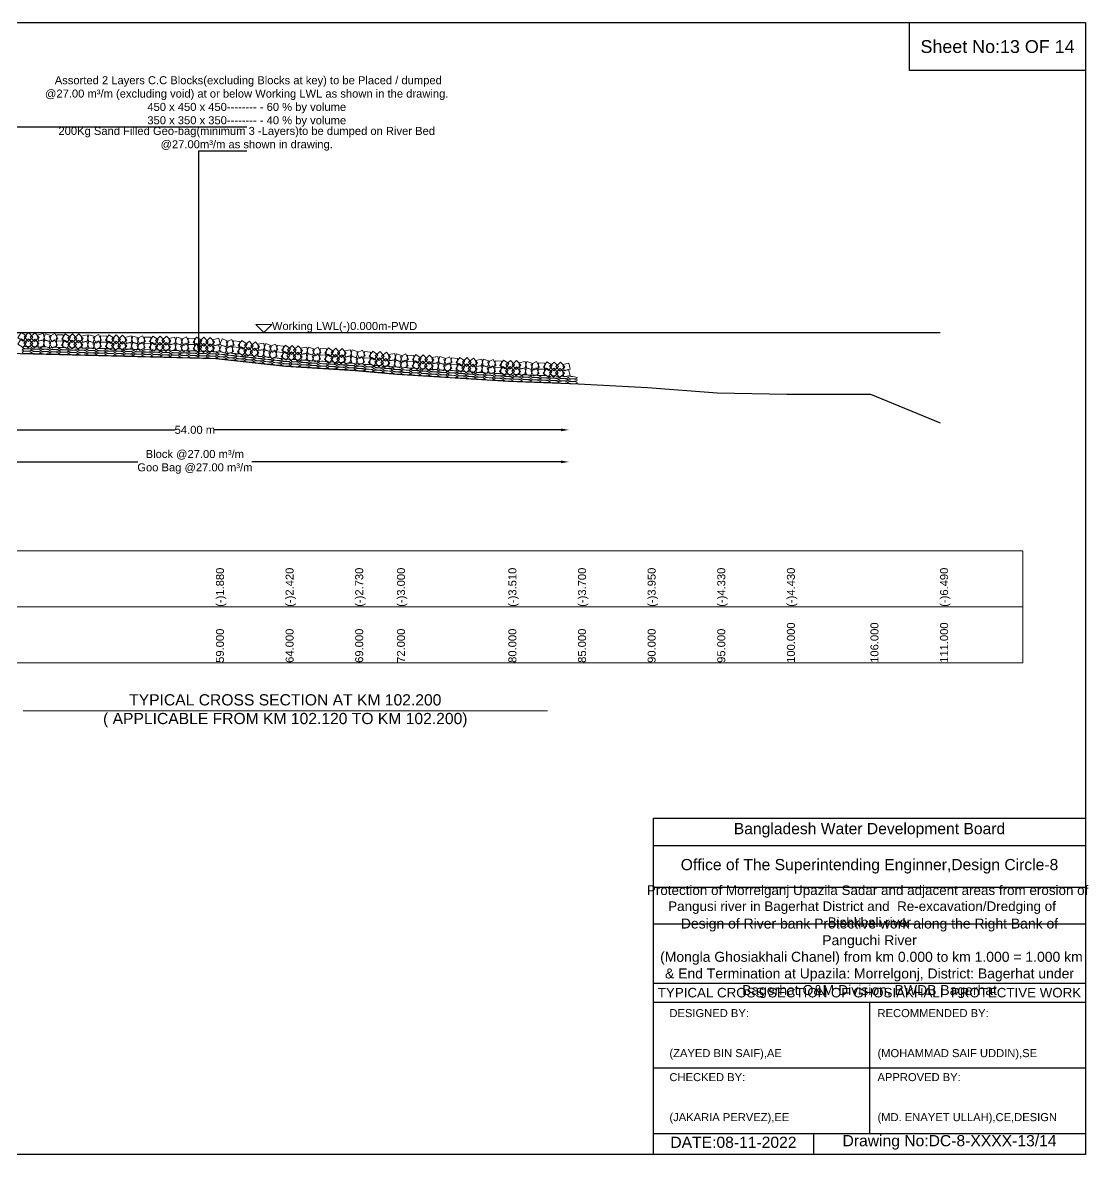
# Model space of a CAD drawing. Header units: inches. Extents: x 89000 to 305017, y -7071 to 0.
# Drawn here: x 283359 to 290017, y -7071 to 0 of the extents above; entities that cross this region are included whole.
import ezdxf

# ---------------------------------------------------------------- set-up
doc = ezdxf.new("R2010")
doc.units = ezdxf.units.IN
doc.header["$LTSCALE"] = 7
doc.header["$MEASUREMENT"] = 0
for name, color, linetype, lineweight in [('Cross section Data Border', 7, 'Continuous', 9), ('Cross Section Labels', 7, 'Continuous', 9), ('Existing_Bed_Level for Xsection', 7, 'Continuous', 25), ('Long Section Labels', 7, 'Continuous', 9)]:
    doc.layers.add(name, color=color, linetype=linetype, lineweight=lineweight)
doc.styles.get("Standard").update_dxf_attribs({"font": 'arial.ttf'})
doc.dimstyles.new('Appron Lebeling Style', dxfattribs={"dimtxt": 50, "dimasz": 50, "dimexe": 0.18, "dimexo": 0.0625, "dimgap": 0.09, "dimtad": 0, "dimtih": 1, "dimtoh": 1, "dimdec": 4, "dimzin": 0, "dimdsep": 46, "dimtxsty": 'Standard', "dimcen": 0.09, "dimse1": 1, "dimse2": 1, "dimadec": 0, "dimazin": 0, "dimtfac": 1, "dimtdec": 4, "dimtofl": 0, "dimtmove": 0, "dimatfit": 3, "dimfxl": 1, "dimtolj": 1, "dimtzin": 0, "dimarcsym": 0})
doc.dimstyles.get("Standard").update_dxf_attribs({"dimtxt": 0.18, "dimasz": 0.18, "dimexe": 0.18, "dimexo": 0.0625, "dimgap": 0.09, "dimtad": 0, "dimtih": 1, "dimtoh": 1, "dimdec": 4, "dimzin": 0, "dimdsep": 46, "dimtxsty": 'Standard', "dimcen": 0.09, "dimadec": 0, "dimazin": 0, "dimtfac": 1, "dimtdec": 4, "dimtofl": 0, "dimtmove": 0, "dimatfit": 3, "dimfxl": 1, "dimtolj": 1, "dimtzin": 0, "dimarcsym": 0})

# ---------------------------------------------------------------- blocks, each defined once
blk = doc.blocks.new('*D19')
at = {"layer": 'Cross Section Labels', "color": 0, "lineweight": -2, "transparency": 16777216}
for p, q in [((282147.5, -2544.4), (284312.6, -2544.4)), ((286722.9, -2544.4), (284557.8, -2544.4))]:
    blk.add_line(p, q, dxfattribs=at)
at = {"layer": 'Cross Section Labels', "color": 0, "transparency": 16777216}
for points in [[(282147.5, -2536), (282147.5, -2552.7), (282097.5, -2544.4)], [(286722.9, -2536), (286722.9, -2552.7), (286772.9, -2544.4)]]:
    blk.add_solid(points, dxfattribs=at)
at = {"layer": 'Defpoints', "color": 0, "transparency": 16777216}
for p in [(282097.5, -1935.4), (286772.9, -2255.1), (286772.9, -2544.4)]:
    blk.add_point(p, dxfattribs=at)
at = {"layer": 'Cross Section Labels', "color": 0, "transparency": 16777216, "insert": (284435.2, -2544.4), "char_height": 50, "attachment_point": 5}
blk.add_mtext('\\A1;54.00 m', dxfattribs=at)
blk = doc.blocks.new('*D20')
at = {"layer": 'Cross Section Labels', "color": 0, "lineweight": -2, "transparency": 16777216}
for p, q in [((282147.5, -2744.4), (284079.6, -2744.4)), ((286722.9, -2744.4), (284790.8, -2744.4))]:
    blk.add_line(p, q, dxfattribs=at)
at = {"layer": 'Cross Section Labels', "color": 0, "transparency": 16777216}
for points in [[(282147.5, -2736), (282147.5, -2752.7), (282097.5, -2744.4)], [(286722.9, -2736), (286722.9, -2752.7), (286772.9, -2744.4)]]:
    blk.add_solid(points, dxfattribs=at)
at = {"layer": 'Defpoints', "color": 0, "transparency": 16777216}
for p in [(282097.5, -1935.4), (286772.9, -2255.1), (286772.9, -2744.4)]:
    blk.add_point(p, dxfattribs=at)
at = {"layer": 'Cross Section Labels', "color": 0, "transparency": 16777216, "insert": (284435.2, -2744.4), "char_height": 50, "attachment_point": 5}
blk.add_mtext('\\A1;Block @27.00 m³/m ^JGoo Bag @27.00 m³/m ', dxfattribs=at)

msp = doc.modelspace()

# ---------------------------------------------------------------- linework, layer by layer
for points in [[(280000, 0), (290000, 0), (290000, -7071), (280000, -7071)], [(288900, 0), (290000, 0), (290000, -300), (288900, -300)]]:
    msp.add_lwpolyline(points, close=True)
for points in [[(287300, -7071), (287300, -4971), (290000, -4971)], [(287300, -5141), (290000, -5141)], [(287300, -5401), (290000, -5401)], [(287300, -5631), (290000, -5631)], [(287300, -6001), (290000, -6001)], [(287300, -6121), (290000, -6121)], [(288650, -6121), (288650, -6941)], [(287300, -6531), (290000, -6531)], [(287300, -6941), (290000, -6941)], [(288300, -6941), (288300, -7071)]]:
    msp.add_lwpolyline(points)
at = {"layer": 'Cross section Data Border'}
msp.add_lwpolyline([(280100, -3300), (289608.90592, -3300), (289608.90592, -4000), (280100, -4000)], close=True, dxfattribs=at)
msp.add_lwpolyline([(280100, -3650), (289608.90592, -3650)], dxfattribs=at)
at = {"layer": 'Cross Section Labels'}
msp.add_lwpolyline([(284866.33846, -1935.37), (284916.33846, -1885.37), (284816.33846, -1885.37)], close=True, dxfattribs=at)
msp.add_lwpolyline([(283362, -4300), (285000, -4300), (286638, -4300)], dxfattribs=at)
at = {"layer": 'Existing_Bed_Level for Xsection'}
for points in [[(281000, -1705.69), (281348, -1731.79), (281609, -1802.26), (282044, -1924.93), (282218, -1958.86), (282392, -2011.06), (282914, -2022.37), (283088, -2068.48), (283262, -2064.13), (284567, -2098.93), (285002, -2145.91), (285437, -2172.88), (285698, -2196.37), (286394, -2240.74), (286829, -2257.27), (287264, -2279.02), (287699, -2312.08), (288134, -2320.78), (288656, -2320.78), (289091, -2500)], [(281000, -1935.37), (289091, -1935.37)]]:
    msp.add_lwpolyline(points, dxfattribs=at)
at = {"layer": 'Long Section Labels'}
for points in [[(283382.38997, -1996.18916), (283349.00668, -1975.73729), (283328.55482, -2009.12057), (283361.9381, -2029.57244)], [(283383.4336, -1957.05307), (283350.05031, -1936.6012), (283329.59845, -1969.98449), (283362.98173, -1990.43635)], [(283395.35746, -1976.0254), (283366.93538, -2002.94952), (283393.8595, -2031.37159), (283422.28158, -2004.44747)], [(283396.40108, -1936.88931), (283367.97901, -1963.81343), (283394.90313, -1992.2355), (283423.32521, -1965.31138)], [(283461.41825, -2005.46906), (283434.47151, -1977.06844), (283406.07088, -2004.01518), (283433.01763, -2032.41581)], [(283462.46188, -1966.33297), (283435.51513, -1937.93235), (283407.11451, -1964.8791), (283434.06126, -1993.27972)], [(283488.39534, -1943.04988), (283450.3245, -1952.17861), (283459.45323, -1990.24945), (283497.52407, -1981.12072)], [(283537.39786, -1954.50057), (283499.86765, -1943.35581), (283488.72288, -1980.88602), (283526.2531, -1992.03078)], [(283560.08756, -1942.2022), (283525.66173, -1960.84582), (283544.30536, -1995.27165), (283578.73119, -1976.62803)], [(283611.4224, -1950.73432), (283572.28632, -1949.69069), (283571.24269, -1988.82678), (283610.37878, -1989.87041)], [(283657.38621, -1964.35847), (283624.00293, -1943.90661), (283603.55106, -1977.28989), (283636.93434, -1997.74176)], [(283670.3537, -1944.19471), (283641.93162, -1971.11883), (283668.85575, -1999.54091), (283697.27782, -1972.61679)], [(283736.41449, -1973.63838), (283709.46775, -1945.23775), (283681.06712, -1972.1845), (283708.01387, -2000.58512)], [(283762.34795, -1950.35528), (283724.27711, -1959.48402), (283733.40584, -1997.55485), (283771.47668, -1988.42612)], [(283811.35047, -1961.80597), (283773.82026, -1950.66121), (283762.6755, -1988.19142), (283800.20571, -1999.33618)], [(283834.04017, -1949.5076), (283799.61434, -1968.15122), (283818.25797, -2002.57705), (283852.6838, -1983.93343)], [(283885.37502, -1958.03973), (283846.23893, -1956.9961), (283845.1953, -1996.13218), (283884.33139, -1997.17581)], [(283931.33882, -1971.66388), (283897.95554, -1951.21201), (283877.50367, -1984.59529), (283910.88695, -2005.04716)], [(283944.30631, -1951.50012), (283915.88424, -1978.42424), (283942.80836, -2006.84631), (283971.23043, -1979.92219)], [(284010.3671, -1980.94378), (283983.42036, -1952.54316), (283955.01974, -1979.4899), (283981.96648, -2007.89053)], [(284036.30056, -1957.66068), (283998.22972, -1966.78942), (284007.35846, -2004.86026), (284045.42929, -1995.73152)], [(284085.30308, -1969.11138), (284047.77287, -1957.96661), (284036.62811, -1995.49682), (284074.15832, -2006.64159)], [(284107.99279, -1956.813), (284073.56696, -1975.45663), (284092.21058, -2009.88246), (284126.63641, -1991.23883)], [(284159.32763, -1965.34513), (284120.19154, -1964.3015), (284119.14791, -2003.43759), (284158.284, -2004.48122)], [(284205.29143, -1978.96928), (284171.90815, -1958.51741), (284151.45628, -1991.90069), (284184.83957, -2012.35256)], [(284218.25892, -1958.80552), (284189.83685, -1985.72964), (284216.76097, -2014.15171), (284245.18304, -1987.22759)], [(284284.31972, -1988.24918), (284257.37297, -1959.84856), (284228.97235, -1986.79531), (284255.91909, -2015.19593)], [(284310.25317, -1964.96609), (284272.18233, -1974.09482), (284281.31107, -2012.16566), (284319.38191, -2003.03693)], [(284359.25569, -1976.41678), (284321.72548, -1965.27202), (284310.58072, -2002.80223), (284348.11093, -2013.94699)], [(284381.9454, -1964.1184), (284347.51957, -1982.76203), (284366.16319, -2017.18786), (284400.58902, -1998.54423)], [(284433.28024, -1972.65053), (284394.14415, -1971.6069), (284393.10052, -2010.74299), (284432.23661, -2011.78662)], [(284479.24404, -1986.27468), (284445.86076, -1965.82281), (284425.40889, -1999.2061), (284458.79218, -2019.65797)], [(284492.21153, -1966.11092), (284463.78946, -1993.03504), (284490.71358, -2021.45712), (284519.13565, -1994.53299)], [(284558.27233, -1995.55459), (284531.32558, -1967.15396), (284502.92496, -1994.10071), (284529.87171, -2022.50133)], [(284584.20578, -1972.27149), (284546.13495, -1981.40022), (284555.26368, -2019.47106), (284593.33452, -2010.34233)], [(284642.30439, -1989.4511), (284605.79788, -1975.30908), (284591.65586, -2011.81559), (284628.16237, -2025.95762)], [(284665.91398, -1979.02708), (284630.09376, -1994.8269), (284645.89358, -2030.64712), (284681.7138, -2014.8473)], [(283487.35171, -1982.18597), (283449.28087, -1991.3147), (283458.4096, -2029.38554), (283496.48044, -2020.2568)], [(283536.35423, -1993.63666), (283498.82402, -1982.49189), (283487.67926, -2020.02211), (283525.20947, -2031.16687)], [(283559.04393, -1981.33828), (283524.6181, -1999.98191), (283543.26173, -2034.40774), (283577.68756, -2015.76411)], [(283610.37878, -1989.87041), (283571.24269, -1988.82678), (283570.19906, -2027.96287), (283609.33515, -2029.0065)], [(283656.34258, -2003.49456), (283622.9593, -1983.04269), (283602.50743, -2016.42598), (283635.89071, -2036.87784)], [(283669.31007, -1983.3308), (283640.888, -2010.25492), (283667.81212, -2038.67699), (283696.23419, -2011.75287)], [(283735.37086, -2012.77446), (283708.42412, -1984.37384), (283680.02349, -2011.32059), (283706.97024, -2039.72121)], [(283761.30432, -1989.49137), (283723.23348, -1998.6201), (283732.36221, -2036.69094), (283770.43305, -2027.56221)], [(283810.30684, -2000.94206), (283772.77663, -1989.7973), (283761.63187, -2027.32751), (283799.16208, -2038.47227)], [(283832.99654, -1988.64369), (283798.57071, -2007.28731), (283817.21434, -2041.71314), (283851.64017, -2023.06952)], [(283884.33139, -1997.17581), (283845.1953, -1996.13218), (283844.15167, -2035.26827), (283883.28776, -2036.3119)], [(283930.29519, -2010.79996), (283896.91191, -1990.3481), (283876.46004, -2023.73138), (283909.84332, -2044.18325)], [(283943.26268, -1990.6362), (283914.84061, -2017.56032), (283941.76473, -2045.9824), (283970.1868, -2019.05828)], [(284009.32348, -2020.07987), (283982.37673, -1991.67924), (283953.97611, -2018.62599), (283980.92285, -2047.02661)], [(284035.25693, -1996.79677), (283997.18609, -2005.92551), (284006.31483, -2043.99634), (284044.38566, -2034.86761)], [(284084.25945, -2008.24746), (284046.72924, -1997.1027), (284035.58448, -2034.63291), (284073.11469, -2045.77767)], [(284106.94916, -1995.94909), (284072.52333, -2014.59271), (284091.16695, -2049.01854), (284125.59278, -2030.37492)], [(284158.284, -2004.48122), (284119.14791, -2003.43759), (284118.10428, -2042.57367), (284157.24037, -2043.6173)], [(284204.2478, -2018.10537), (284170.86452, -1997.6535), (284150.41265, -2031.03678), (284183.79594, -2051.48865)], [(284217.21529, -1997.94161), (284188.79322, -2024.86573), (284215.71734, -2053.2878), (284244.13941, -2026.36368)], [(284283.27609, -2027.38527), (284256.32934, -1998.98465), (284227.92872, -2025.93139), (284254.87546, -2054.33202)], [(284309.20954, -2004.10217), (284271.1387, -2013.23091), (284280.26744, -2051.30175), (284318.33828, -2042.17301)], [(284358.21206, -2015.55287), (284320.68185, -2004.4081), (284309.53709, -2041.93831), (284347.0673, -2053.08308)], [(284380.90177, -2003.25449), (284346.47594, -2021.89812), (284365.11956, -2056.32395), (284399.54539, -2037.68032)], [(284432.23661, -2011.78662), (284393.10052, -2010.74299), (284392.05689, -2049.87908), (284431.19298, -2050.92271)], [(284478.20042, -2025.41077), (284444.81713, -2004.9589), (284424.36526, -2038.34219), (284457.74855, -2058.79405)], [(284491.1679, -2005.24701), (284462.74583, -2032.17113), (284489.66995, -2060.5932), (284518.09202, -2033.66908)], [(284557.2287, -2034.69067), (284530.28195, -2006.29005), (284501.88133, -2033.2368), (284528.82808, -2061.63742)], [(284583.16215, -2011.40758), (284545.09132, -2020.53631), (284554.22005, -2058.60715), (284592.29089, -2049.47842)], [(284638.10064, -2028.37476), (284601.59412, -2014.23273), (284587.4521, -2050.73925), (284623.95862, -2064.88127)], [(284661.71022, -2017.95074), (284625.89, -2033.75056), (284641.68983, -2069.57078), (284677.51005, -2053.77095)], [(284712.18739, -2030.60456), (284673.26373, -2026.40081), (284669.05998, -2065.32446), (284707.98363, -2069.52822)], [(284716.39114, -1991.68091), (284677.46749, -1987.47715), (284673.26373, -2026.40081), (284712.18739, -2030.60456)], [(284756.89948, -2047.89958), (284725.27865, -2024.81613), (284702.1952, -2056.43695), (284733.81602, -2079.52041)], [(284761.10323, -2008.97593), (284729.48241, -1985.89247), (284706.39895, -2017.51329), (284738.01977, -2040.59675)], [(284771.45445, -2028.85003), (284740.949, -2053.38856), (284765.48753, -2083.89402), (284795.99299, -2059.35548)], [(284775.65821, -1989.92637), (284745.15275, -2014.4649), (284769.69128, -2044.97036), (284800.19674, -2020.43183)], [(284834.91901, -2063.53732), (284810.35619, -2033.05141), (284779.87028, -2057.61423), (284804.4331, -2088.10014)], [(284839.12276, -2024.61366), (284814.55995, -1994.12776), (284784.07404, -2018.69058), (284808.63686, -2049.17648)], [(284862.64967, -2042.42673), (284823.9655, -2048.44816), (284829.98693, -2087.13233), (284868.6711, -2081.1109)], [(284866.85343, -2003.50308), (284828.16926, -2009.52451), (284834.19069, -2048.20867), (284872.87486, -2042.18725)], [(284910.56623, -2057.80104), (284874.05971, -2043.65902), (284859.91769, -2080.16553), (284896.4242, -2094.30755)], [(284914.76998, -2018.87738), (284878.26347, -2004.73536), (284864.12144, -2041.24188), (284900.62796, -2055.3839)], [(284934.17581, -2047.37702), (284898.35559, -2063.17684), (284914.15542, -2098.99706), (284949.97563, -2083.19724)], [(284938.37956, -2008.45336), (284902.55935, -2024.25319), (284918.35917, -2060.07341), (284954.17939, -2044.27358)], [(284988.85673, -2021.10719), (284949.93307, -2016.90343), (284945.72932, -2055.82709), (284984.65297, -2060.03084)], [(285033.56882, -2038.40221), (285001.94799, -2015.31875), (284978.86454, -2046.93958), (285010.48536, -2070.02303)], [(285042.29883, -2017.37918), (285012.94527, -2043.2846), (285038.85069, -2072.63817), (285068.20425, -2046.73275)], [(285107.28059, -2049.13339), (285081.3518, -2019.80047), (285052.01887, -2045.72926), (285077.94766, -2075.06218)], [(285134.01872, -2026.77901), (285095.64973, -2034.55995), (285103.43068, -2072.92894), (285141.79967, -2065.148)], [(285182.58711, -2039.95007), (285145.47312, -2027.48918), (285133.01223, -2064.60317), (285170.12622, -2077.06406)], [(285205.69627, -2028.45922), (285170.63459, -2045.87764), (285188.05301, -2080.93932), (285223.11469, -2063.5209)], [(285256.69842, -2038.79576), (285217.62345, -2036.37311), (285215.2008, -2075.44808), (285254.27577, -2077.87073)], [(285302.15336, -2054.0318), (285269.51182, -2032.41579), (285247.8958, -2065.05733), (285280.53734, -2086.67335)], [(285315.82362, -2034.33772), (285286.47006, -2060.24314), (285312.37548, -2089.59671), (285341.72904, -2063.69129)], [(285380.80537, -2066.09193), (285354.87659, -2036.75901), (285325.54366, -2062.68779), (285351.47245, -2092.02072)], [(285407.54351, -2043.73754), (285369.17452, -2051.51849), (285376.95547, -2089.88748), (285415.32446, -2082.10653)], [(285456.1119, -2056.90861), (285418.99791, -2044.44771), (285406.53702, -2081.56171), (285443.65101, -2094.0226)], [(285482.75246, -2046.64232), (285447.21955, -2063.07809), (285463.65532, -2098.611), (285499.18823, -2082.17523)], [(284984.65297, -2060.03084), (284945.72932, -2055.82709), (284941.52556, -2094.75075), (284980.44922, -2098.9545)], [(285029.36506, -2077.32587), (284997.74424, -2054.24241), (284974.66078, -2085.86323), (285006.28161, -2108.94669)], [(285039.87618, -2056.45415), (285010.52262, -2082.35957), (285036.42804, -2111.71314), (285065.7816, -2085.80772)], [(285104.85794, -2088.20836), (285078.92915, -2058.87544), (285049.59622, -2084.80423), (285075.52501, -2114.13715)], [(285131.59607, -2065.85398), (285093.22708, -2073.63492), (285101.00803, -2112.00391), (285139.37702, -2104.22296)], [(285180.16446, -2079.02504), (285143.05047, -2066.56415), (285130.58958, -2103.67814), (285167.70357, -2116.13903)], [(285203.27362, -2067.53419), (285168.21194, -2084.95261), (285185.63036, -2120.01429), (285220.69204, -2102.59587)], [(285254.27577, -2077.87073), (285215.2008, -2075.44808), (285212.77815, -2114.52305), (285251.85312, -2116.9457)], [(285299.73071, -2093.10677), (285267.08917, -2071.49076), (285245.47315, -2104.1323), (285278.11469, -2125.74832)], [(285313.40097, -2073.41269), (285284.04741, -2099.31811), (285309.95283, -2128.67168), (285339.30639, -2102.76626)], [(285378.38273, -2105.1669), (285352.45394, -2075.83398), (285323.12101, -2101.76276), (285349.0498, -2131.09569)], [(285405.12086, -2082.81251), (285366.75187, -2090.59346), (285374.53282, -2128.96245), (285412.90181, -2121.1815)], [(285453.68925, -2095.98358), (285416.57526, -2083.52268), (285404.11437, -2120.63668), (285441.22836, -2133.09757)], [(285479.24315, -2085.63471), (285443.71023, -2102.07048), (285460.146, -2137.6034), (285495.67892, -2121.16763)], [(285529.93783, -2097.38683), (285490.94543, -2093.87752), (285487.43612, -2132.86991), (285526.42852, -2136.37923)], [(285533.44715, -2058.39443), (285494.45475, -2054.88512), (285490.94543, -2093.87752), (285529.93783, -2097.38683)], [(285574.95108, -2113.88216), (285542.92385, -2091.36598), (285520.40766, -2123.39322), (285552.4349, -2145.9094)], [(285578.4604, -2074.88976), (285546.43316, -2052.37358), (285523.91698, -2084.40082), (285555.94422, -2106.917)], [(285589.16421, -2094.5762), (285559.10097, -2119.65457), (285584.17933, -2149.7178), (285614.24257, -2124.63944)], [(285592.67353, -2055.58381), (285562.61029, -2080.66217), (285587.68865, -2110.72541), (285617.75189, -2085.64704)], [(285653.23695, -2128.1268), (285628.13465, -2098.08354), (285598.0914, -2123.18584), (285623.19369, -2153.2291)], [(285656.74626, -2089.1344), (285631.64397, -2059.09115), (285601.60071, -2084.19344), (285626.703, -2114.2367)], [(285680.58693, -2106.5253), (285642.01623, -2113.23527), (285648.72621, -2151.80597), (285687.29691, -2145.096)], [(285684.09625, -2067.5329), (285645.52555, -2074.24288), (285652.23553, -2112.81357), (285690.80622, -2106.1036)], [(285728.76991, -2121.04311), (285692.01712, -2107.55402), (285678.52804, -2144.3068), (285715.28082, -2157.79589)], [(285732.27922, -2082.05071), (285695.52644, -2068.56162), (285682.03735, -2105.3144), (285718.79013, -2118.80349)], [(285749.9232, -2108.81537), (285714.83121, -2126.17265), (285732.18849, -2161.26463), (285767.28048, -2143.90736)], [(285752.41395, -2069.74468), (285717.32197, -2087.10196), (285734.67925, -2122.19395), (285769.77123, -2104.83667)], [(285800.90725, -2119.24079), (285761.83657, -2116.75004), (285759.34581, -2155.82073), (285798.4165, -2158.31148)], [(285803.39801, -2080.17011), (285764.32732, -2077.67935), (285761.83657, -2116.75004), (285800.90725, -2119.24079)], [(285846.33557, -2134.55605), (285813.73175, -2112.88317), (285792.05887, -2145.48698), (285824.66268, -2167.15986)], [(285848.82632, -2095.48536), (285816.22251, -2073.81248), (285794.54963, -2106.41629), (285827.15344, -2128.08918)], [(285860.04014, -2114.88583), (285830.64146, -2140.74004), (285856.49568, -2170.13872), (285885.89435, -2144.2845)], [(285862.53089, -2075.81514), (285833.13222, -2101.66935), (285858.98643, -2131.06803), (285888.38511, -2105.21382)], [(285924.96644, -2146.75326), (285899.08883, -2117.37518), (285869.71075, -2143.2528), (285895.58836, -2172.63088)], [(285927.4572, -2107.68257), (285901.57958, -2078.30449), (285872.2015, -2104.18211), (285898.07912, -2133.56019)], [(285954.23426, -2085.37482), (285915.85177, -2093.08888), (285923.56582, -2131.47137), (285961.94831, -2123.75732)], [(286002.77962, -2098.63053), (285965.6874, -2086.10496), (285953.16183, -2123.19718), (285990.25405, -2135.72275)], [(286025.90877, -2087.17998), (285990.81678, -2104.53726), (286008.17406, -2139.62924), (286043.26604, -2122.27196)], [(286076.89282, -2097.6054), (286037.82214, -2095.11464), (286035.33138, -2134.18533), (286074.40207, -2136.67609)], [(286122.32114, -2112.92066), (286089.71732, -2091.24777), (286068.04444, -2123.85159), (286100.64825, -2145.52447)], [(286136.02571, -2093.25043), (286106.62703, -2119.10465), (286132.48125, -2148.50332), (286161.87992, -2122.64911)], [(286200.95201, -2125.11787), (286175.07439, -2095.73979), (286145.69632, -2121.61741), (286171.57393, -2150.99548)], [(286227.72907, -2102.81012), (286189.34658, -2110.52417), (286197.06063, -2148.90667), (286235.44313, -2141.19261)], [(286276.27443, -2116.06582), (286239.18221, -2103.54026), (286226.65665, -2140.63248), (286263.74887, -2153.15804)], [(286299.40358, -2104.61527), (286264.3116, -2121.97255), (286281.66887, -2157.06454), (286316.76086, -2139.70726)], [(286350.38764, -2115.0407), (286311.31695, -2112.54994), (286308.82619, -2151.62063), (286347.89688, -2154.11138)], [(286395.81595, -2130.35595), (286363.21214, -2108.68307), (286341.53925, -2141.28688), (286374.14307, -2162.95977)], [(286406.1757, -2110.33006), (286377.45064, -2136.93069), (286404.05126, -2165.65575), (286432.77633, -2139.05512)], [(286471.89893, -2140.51972), (286445.27544, -2111.81585), (286416.57156, -2138.43934), (286443.19506, -2167.14321)], [(286498.09431, -2117.53171), (286459.92257, -2126.22886), (286468.61971, -2164.4006), (286506.79146, -2155.70346)], [(286546.96406, -2129.53643), (286509.56242, -2117.9675), (286497.99349, -2155.36914), (286535.39513, -2166.93807)], [(286569.79154, -2117.49572), (286535.15685, -2135.74841), (286553.40954, -2170.3831), (286588.04423, -2152.13041)], [(286666.83312, -2140.75211), (286633.68351, -2119.92362), (286612.85502, -2153.07322), (286646.00462, -2173.90172)], [(286680.02805, -2120.73645), (286651.30299, -2147.33708), (286677.90361, -2176.06214), (286706.62868, -2149.46151)], [(285951.7435, -2124.44551), (285913.36101, -2132.15956), (285921.07506, -2170.54206), (285959.45756, -2162.82801)], [(286000.28886, -2137.70121), (285963.19664, -2125.17565), (285950.67108, -2162.26787), (285987.7633, -2174.79343)], [(286023.41801, -2126.25067), (285988.32603, -2143.60794), (286005.6833, -2178.69993), (286040.77529, -2161.34265)], [(286074.40207, -2136.67609), (286035.33138, -2134.18533), (286032.84062, -2173.25602), (286071.91131, -2175.74678)], [(286119.83038, -2151.99135), (286087.22657, -2130.31846), (286065.55368, -2162.92228), (286098.1575, -2184.59516)], [(286133.53495, -2132.32112), (286104.13628, -2158.17534), (286129.99049, -2187.57401), (286159.38917, -2161.7198)], [(286198.46126, -2164.18855), (286172.58364, -2134.81048), (286143.20556, -2160.68809), (286169.08318, -2190.06617)], [(286225.23832, -2141.88081), (286186.85582, -2149.59486), (286194.56987, -2187.97735), (286232.95237, -2180.2633)], [(286273.78368, -2155.13651), (286236.69146, -2142.61094), (286224.16589, -2179.70316), (286261.25811, -2192.22873)], [(286296.91283, -2143.68596), (286261.82084, -2161.04324), (286279.17812, -2196.13522), (286314.2701, -2178.77795)], [(286347.89688, -2154.11138), (286308.82619, -2151.62063), (286306.33544, -2190.69131), (286345.40612, -2193.18207)], [(286393.32519, -2169.42664), (286360.72138, -2147.75376), (286339.0485, -2180.35757), (286371.65231, -2202.03045)], [(286404.68907, -2149.45182), (286375.96401, -2176.05245), (286402.56464, -2204.77751), (286431.2897, -2178.17689)], [(286470.4123, -2179.64149), (286443.78881, -2150.93761), (286415.08494, -2177.56111), (286441.70843, -2206.26498)], [(286496.60768, -2156.65348), (286458.43594, -2165.35062), (286467.13308, -2203.52237), (286505.30483, -2194.82522)], [(286545.47743, -2168.6582), (286508.0758, -2157.08927), (286496.50686, -2194.4909), (286533.9085, -2206.05983)], [(286568.30491, -2156.61749), (286533.67022, -2174.87018), (286551.92291, -2209.50487), (286586.5576, -2191.25218)], [(286619.53987, -2165.73024), (286580.41811, -2164.24361), (286578.93148, -2203.36537), (286618.05324, -2204.852)], [(286621.0265, -2126.60847), (286581.90473, -2125.12184), (286580.41811, -2164.24361), (286619.53987, -2165.73024)], [(286665.34649, -2179.87387), (286632.19688, -2159.04538), (286611.36839, -2192.19499), (286644.518, -2213.02348)], [(286678.54142, -2159.85821), (286649.81636, -2186.45884), (286676.41699, -2215.1839), (286705.14205, -2188.58328)], [(286744.26465, -2190.04787), (286717.64116, -2161.344), (286688.93729, -2187.9675), (286715.56078, -2216.67137)], [(286745.75128, -2150.92611), (286719.12779, -2122.22224), (286690.42391, -2148.84573), (286717.04741, -2177.5496)], [(286770.46003, -2167.05987), (286732.28829, -2175.75701), (286740.98543, -2213.92876), (286779.15718, -2205.23161)], [(286771.94666, -2127.9381), (286733.77492, -2136.63525), (286742.47206, -2174.80699), (286780.64381, -2166.10985)]]:
    msp.add_lwpolyline(points, close=True, dxfattribs=at)
for centre, major_axis in [((283384.88534, -2045.21406), (28.94331, -0.77182)), ((283385.2796, -2030.42931), (28.94331, -0.77182)), ((283442.77196, -2046.7577), (28.94331, -0.77182)), ((283443.16622, -2031.97295), (28.94331, -0.77182)), ((283500.65858, -2048.30134), (28.94331, -0.77182)), ((283501.05284, -2033.5166), (28.94331, -0.77182)), ((283558.5452, -2049.84499), (28.94331, -0.77182)), ((283558.93946, -2035.06024), (28.94331, -0.77182)), ((283616.43182, -2051.38863), (28.94331, -0.77182)), ((283616.82608, -2036.60388), (28.94331, -0.77182)), ((283674.31845, -2052.93227), (28.94331, -0.77182)), ((283674.71271, -2038.14753), (28.94331, -0.77182)), ((283732.20507, -2054.47592), (28.94331, -0.77182)), ((283732.59933, -2039.69117), (28.94331, -0.77182)), ((283790.09169, -2056.01956), (28.94331, -0.77182)), ((283790.48595, -2041.23481), (28.94331, -0.77182)), ((283847.97831, -2057.5632), (28.94331, -0.77182)), ((283848.37257, -2042.77846), (28.94331, -0.77182)), ((283906.25919, -2044.3221), (28.94331, -0.77182)), ((283964.14581, -2045.86574), (28.94331, -0.77182)), ((284022.03244, -2047.40939), (28.94331, -0.77182)), ((284079.91906, -2048.95303), (28.94331, -0.77182)), ((284137.80568, -2050.49667), (28.94331, -0.77182)), ((284195.6923, -2052.04032), (28.94331, -0.77182)), ((284253.57892, -2053.58396), (28.94331, -0.77182)), ((284311.46554, -2055.1276), (28.94331, -0.77182)), ((284369.35217, -2056.67125), (28.94331, -0.77182)), ((284427.23879, -2058.21489), (28.94331, -0.77182)), ((283384.49108, -2059.9988), (28.94331, -0.77182)), ((283442.3777, -2061.54244), (28.94331, -0.77182)), ((283500.26432, -2063.08609), (28.94331, -0.77182)), ((283558.15094, -2064.62973), (28.94331, -0.77182)), ((283616.03756, -2066.17337), (28.94331, -0.77182)), ((283673.92419, -2067.71702), (28.94331, -0.77182)), ((283731.81081, -2069.26066), (28.94331, -0.77182)), ((283789.69743, -2070.8043), (28.94331, -0.77182)), ((283847.58405, -2072.34795), (28.94331, -0.77182)), ((283905.47067, -2073.89159), (28.94331, -0.77182)), ((283905.86493, -2059.10684), (28.94331, -0.77182)), ((283963.35729, -2075.43523), (28.94331, -0.77182)), ((283963.75155, -2060.65049), (28.94331, -0.77182)), ((284021.24392, -2076.97888), (28.94331, -0.77182)), ((284021.63818, -2062.19413), (28.94331, -0.77182)), ((284079.13054, -2078.52252), (28.94331, -0.77182)), ((284079.5248, -2063.73777), (28.94331, -0.77182)), ((284137.01716, -2080.06616), (28.94331, -0.77182)), ((284137.41142, -2065.28142), (28.94331, -0.77182)), ((284194.90378, -2081.60981), (28.94331, -0.77182)), ((284195.29804, -2066.82506), (28.94331, -0.77182)), ((284252.7904, -2083.15345), (28.94331, -0.77182)), ((284253.18466, -2068.3687), (28.94331, -0.77182)), ((284310.67702, -2084.69709), (28.94331, -0.77182)), ((284311.07128, -2069.91235), (28.94331, -0.77182)), ((284368.56365, -2086.24074), (28.94331, -0.77182)), ((284368.95791, -2071.45599), (28.94331, -0.77182)), ((284426.45027, -2087.78438), (28.94331, -0.77182)), ((284426.84453, -2072.99963), (28.94331, -0.77182)), ((284484.33689, -2089.32802), (28.94331, -0.77182)), ((284484.73115, -2074.54328), (28.94331, -0.77182)), ((284485.12541, -2059.75853), (28.94331, -0.77182)), ((284542.22351, -2090.87166), (28.94331, -0.77182)), ((284542.61777, -2076.08692), (28.94331, -0.77182)), ((284543.01203, -2061.30218), (28.94331, -0.77182)), ((284600.52839, -2095.11306), (28.78621, -3.10891)), ((284602.11648, -2080.40857), (28.78621, -3.10891)), ((284603.70456, -2065.70408), (28.78621, -3.10891)), ((284658.1008, -2101.33088), (28.78621, -3.10891)), ((284659.68889, -2086.62639), (28.78621, -3.10891)), ((284661.27697, -2071.9219), (28.78621, -3.10891)), ((284715.67322, -2107.5487), (28.78621, -3.10891)), ((284717.2613, -2092.84421), (28.78621, -3.10891)), ((284718.84939, -2078.13972), (28.78621, -3.10891)), ((284773.24563, -2113.76653), (28.78621, -3.10891)), ((284774.83371, -2099.06203), (28.78621, -3.10891)), ((284776.4218, -2084.35754), (28.78621, -3.10891)), ((284830.81804, -2119.98435), (28.78621, -3.10891)), ((284832.40612, -2105.27985), (28.78621, -3.10891)), ((284833.99421, -2090.57536), (28.78621, -3.10891)), ((284888.39045, -2126.20217), (28.78621, -3.10891)), ((284889.97853, -2111.49767), (28.78621, -3.10891)), ((284891.56662, -2096.79318), (28.78621, -3.10891)), ((284947.55094, -2117.71549), (28.78621, -3.10891)), ((284949.13903, -2103.011), (28.78621, -3.10891)), ((285004.11694, -2123.81365), (28.89811, -1.79168)), ((285005.03217, -2109.052), (28.89811, -1.79168)), ((285061.91317, -2127.39702), (28.89811, -1.79168)), ((285062.82839, -2112.63536), (28.89811, -1.79168)), ((285120.62461, -2116.21873), (28.89811, -1.79168)), ((285178.42083, -2119.80209), (28.89811, -1.79168)), ((285236.21706, -2123.38546), (28.89811, -1.79168)), ((285294.01328, -2126.96883), (28.89811, -1.79168)), ((284945.96286, -2132.41999), (28.78621, -3.10891)), ((285003.20172, -2138.57531), (28.89811, -1.79168)), ((285060.99794, -2142.15867), (28.89811, -1.79168)), ((285118.79417, -2145.74204), (28.89811, -1.79168)), ((285119.70939, -2130.98038), (28.89811, -1.79168)), ((285176.59039, -2149.3254), (28.89811, -1.79168)), ((285177.50561, -2134.56375), (28.89811, -1.79168)), ((285234.38661, -2152.90877), (28.89811, -1.79168)), ((285235.30183, -2138.14711), (28.89811, -1.79168)), ((285292.18283, -2156.49214), (28.89811, -1.79168)), ((285293.09805, -2141.73048), (28.89811, -1.79168)), ((285349.97905, -2160.0755), (28.89811, -1.79168)), ((285350.89428, -2145.31385), (28.89811, -1.79168)), ((285351.8095, -2130.55219), (28.89811, -1.79168)), ((285407.77528, -2163.65887), (28.89811, -1.79168)), ((285408.6905, -2148.89721), (28.89811, -1.79168)), ((285409.60572, -2134.13556), (28.89811, -1.79168)), ((285465.71735, -2168.03967), (28.83705, -2.59533)), ((285467.04309, -2153.30921), (28.83705, -2.59533)), ((285468.36883, -2138.57875), (28.83705, -2.59533)), ((285523.39144, -2173.23034), (28.83705, -2.59533)), ((285524.71718, -2158.49988), (28.83705, -2.59533)), ((285526.04292, -2143.76942), (28.83705, -2.59533)), ((285581.06553, -2178.42101), (28.83705, -2.59533)), ((285582.39127, -2163.69055), (28.83705, -2.59533)), ((285583.71702, -2148.96008), (28.83705, -2.59533)), ((285638.73962, -2183.61168), (28.83705, -2.59533)), ((285640.06536, -2168.88121), (28.83705, -2.59533)), ((285641.39111, -2154.15075), (28.83705, -2.59533)), ((285696.41371, -2188.80234), (28.83705, -2.59533)), ((285697.73946, -2174.07188), (28.83705, -2.59533)), ((285699.0652, -2159.34142), (28.83705, -2.59533)), ((285754.00669, -2192.53041), (28.89494, -1.84205)), ((285754.94764, -2177.77038), (28.89494, -1.84205)), ((285755.8886, -2163.01034), (28.89494, -1.84205)), ((285811.79658, -2196.21452), (28.89494, -1.84205)), ((285812.73753, -2181.45448), (28.89494, -1.84205)), ((285813.67848, -2166.69445), (28.89494, -1.84205)), ((285869.58647, -2199.89863), (28.89494, -1.84205)), ((285870.52742, -2185.13859), (28.89494, -1.84205)), ((285871.46837, -2170.37855), (28.89494, -1.84205)), ((285928.31731, -2188.82269), (28.89494, -1.84205)), ((285929.25826, -2174.06266), (28.89494, -1.84205)), ((285986.1072, -2192.5068), (28.89494, -1.84205)), ((285987.04815, -2177.74676), (28.89494, -1.84205)), ((286043.89709, -2196.1909), (28.89494, -1.84205)), ((286044.83804, -2181.43087), (28.89494, -1.84205)), ((286101.68697, -2199.87501), (28.89494, -1.84205)), ((286102.62793, -2185.11497), (28.89494, -1.84205)), ((286160.41781, -2188.79908), (28.89494, -1.84205)), ((286218.2077, -2192.48318), (28.89494, -1.84205)), ((286275.99759, -2196.16729), (28.89494, -1.84205)), ((286333.78748, -2199.85139), (28.89494, -1.84205)), ((285927.37636, -2203.58273), (28.89494, -1.84205)), ((285985.16624, -2207.26684), (28.89494, -1.84205)), ((286042.95613, -2210.95094), (28.89494, -1.84205)), ((286100.74602, -2214.63505), (28.89494, -1.84205)), ((286158.53591, -2218.31915), (28.89494, -1.84205)), ((286159.47686, -2203.55912), (28.89494, -1.84205)), ((286216.3258, -2222.00326), (28.89494, -1.84205)), ((286217.26675, -2207.24322), (28.89494, -1.84205)), ((286274.11569, -2225.68736), (28.89494, -1.84205)), ((286275.05664, -2210.92733), (28.89494, -1.84205)), ((286331.90557, -2229.37147), (28.89494, -1.84205)), ((286332.84653, -2214.61143), (28.89494, -1.84205)), ((286389.69546, -2233.05557), (28.89494, -1.84205)), ((286390.63641, -2218.29554), (28.89494, -1.84205)), ((286391.57737, -2203.5355), (28.89494, -1.84205)), ((286447.36499, -2235.36753), (28.93272, -1.09944)), ((286447.9266, -2220.5882), (28.93272, -1.09944)), ((286448.48822, -2205.80887), (28.93272, -1.09944)), ((286505.23042, -2237.56642), (28.93272, -1.09944)), ((286505.79204, -2222.78709), (28.93272, -1.09944)), ((286506.35365, -2208.00775), (28.93272, -1.09944)), ((286563.09586, -2239.76531), (28.93272, -1.09944)), ((286563.65747, -2224.98597), (28.93272, -1.09944)), ((286564.21909, -2210.20664), (28.93272, -1.09944)), ((286620.9613, -2241.96419), (28.93272, -1.09944)), ((286621.52291, -2227.18486), (28.93272, -1.09944)), ((286622.08453, -2212.40553), (28.93272, -1.09944)), ((286678.82673, -2244.16308), (28.93272, -1.09944)), ((286679.38835, -2229.38375), (28.93272, -1.09944)), ((286679.94996, -2214.60441), (28.93272, -1.09944)), ((286736.69217, -2246.36197), (28.93272, -1.09944)), ((286737.25378, -2231.58263), (28.93272, -1.09944)), ((286737.8154, -2216.8033), (28.93272, -1.09944)), ((286794.5576, -2248.56085), (28.93272, -1.09944)), ((286795.11922, -2233.78152), (28.93272, -1.09944)), ((286795.68083, -2219.00219), (28.93272, -1.09944))]:
    msp.add_ellipse(centre, major_axis=major_axis, ratio=0.255, dxfattribs=at)

# ---------------------------------------------------------------- texts
at = {"attachment_point": 5}
for s, insert, char_height in [('Sheet No:13 OF 14', (289450, -150), 80), ('Bangladesh Water Development Board', (288650, -5046), 70), ('Office of The Superintending Enginner,Design Circle-8', (288650, -5271), 70)]:
    msp.add_mtext(s, dxfattribs=dict(at, insert=insert, char_height=char_height))
for s, insert, char_height, width, attachment_point in [('Protection of Morrelganj Upazila Sadar and adjacent areas from erosion of  Pangusi river in Bagerhat District and  Re-excavation/Dredging of     Bishkhali river', (288650, -5521), 60, 2800, 5), ('Design of River bank Protective work along the Right Bank of Panguchi River^J (Mongla Ghosiakhali Chanel) from km 0.000 to km 1.000 = 1.000 km & End Termination at Upazila: Morrelgonj, District: Bagerhat under Bagerhat O&M Division, BWDB Bagerhat', (288650, -5846), 62.34004938, 2700, 5), ('TYPICAL CROSS SECTION OF GHOSIAKHALI  PROTECTIVE WORK', (288650, -6061), 59.5765532, 2800, 5), ('DESIGNED BY:^J^J^J(ZAYED BIN SAIF),AE', (287400, -6321), 50, 1400, 4), ('RECOMMENDED BY:^J^J^J(MOHAMMAD SAIF UDDIN),SE', (288700, -6321), 50, 1400, 4), ('CHECKED BY:^J^J^J(JAKARIA PERVEZ),EE', (287400, -6721), 50, 1400, 4), ('APPROVED BY:^J^J^J(MD. ENAYET ULLAH),CE,DESIGN', (288700, -6721), 50, 1400, 4), ('DATE:08-11-2022', (287800, -6996), 70, 1400, 5), ('Drawing No:DC-8-XXXX-13/14', (289150, -6996), 70, 2200, 5)]:
    msp.add_mtext(s, dxfattribs=dict(insert=insert, char_height=char_height, width=width, attachment_point=attachment_point))
at = {"layer": 'Cross Section Labels'}
for s, insert, char_height, attachment_point in [(' Assorted 2 Layers C.C Blocks(excluding Blocks at key) to be Placed / dumped^J@27.00 m³/m (excluding void) at or below Working LWL as shown in the drawing.^J450 x 450 x 450-------- - 60 % by volume^J350 x 350 x 350-------- - 40 % by volume', (284759.33942, -650), 50, 8), ('200Kg Sand Filled Geo-bag(minimum 3 -Layers)to be dumped on River Bed^J@27.00m³/m as shown in drawing.', (284759.33942, -800), 50, 8), ('Working LWL(-)0.000m-PWD', (284916.33846, -1935.37), 50, 7), ('TYPICAL CROSS SECTION AT KM 102.200^J( APPLICABLE FROM KM 102.120 TO KM 102.200)', (285000, -4300), 70, 5)]:
    msp.add_mtext(s, dxfattribs=dict(at, insert=insert, char_height=char_height, attachment_point=attachment_point))
at = {"layer": 'Long Section Labels', "char_height": 50, "attachment_point": 1, "rotation": 90}
for s, insert in [('(-)1.880', (284567, -3650)), ('(-)2.420', (285002, -3650)), ('(-)2.730', (285437, -3650)), ('(-)3.000', (285698, -3650)), ('(-)3.510', (286394, -3650)), ('(-)3.700', (286829, -3650)), ('(-)3.950', (287264, -3650)), ('(-)4.330', (287699, -3650)), ('(-)4.430', (288134, -3650)), ('(-)4.430', (288134, -3650)), ('(-)6.490', (289091, -3650)), ('59.000', (284567, -4000)), ('64.000', (285002, -4000)), ('69.000', (285437, -4000)), ('72.000', (285698, -4000)), ('80.000', (286394, -4000)), ('85.000', (286829, -4000)), ('90.000', (287264, -4000)), ('95.000', (287699, -4000)), ('100.000', (288134, -4000)), ('106.000', (288656, -4000)), ('111.000', (289091, -4000))]:
    msp.add_mtext(s, dxfattribs=dict(at, insert=insert))

# ---------------------------------------------------------------- dimensions: what is measured, and where the dimension line sits
at = {"layer": 'Cross Section Labels'}
for base, text, picture, middle in [((286772.85546, -2544.37), '54.00 m', '*D19', (284435.19696, -2544.37)), ((286772.85546, -2744.37), 'Block @27.00 m³/m ^JGoo Bag @27.00 m³/m ', '*D20', (284435.19696, -2744.37))]:
    dim = msp.add_linear_dim(base=base, p1=(282097.53846, -1935.37), p2=(286772.85546, -2255.13651), text=text, dimstyle='Appron Lebeling Style', dxfattribs=at)
    dim.commit()
    dim.dimension.update_dxf_attribs({"geometry": picture, "text_midpoint": middle})

# ---------------------------------------------------------------- leaders
at = {"layer": 'Cross Section Labels', "annotation_type": 0, "has_hookline": 1, "hookline_direction": 0}
for points, text_width in [([(283278.3329, -1958.09191), (283278.3329, -650), (284759.24942, -650)], 2510.77763), ([(284459.33942, -2081.5771), (284459.33942, -800), (284759.24942, -800)], 2345.7367)]:
    msp.add_leader(points, dimstyle='Standard', override={"dimasz": 72}, dxfattribs=dict(at, text_width=text_width))

doc.saveas('drawing.dxf')
